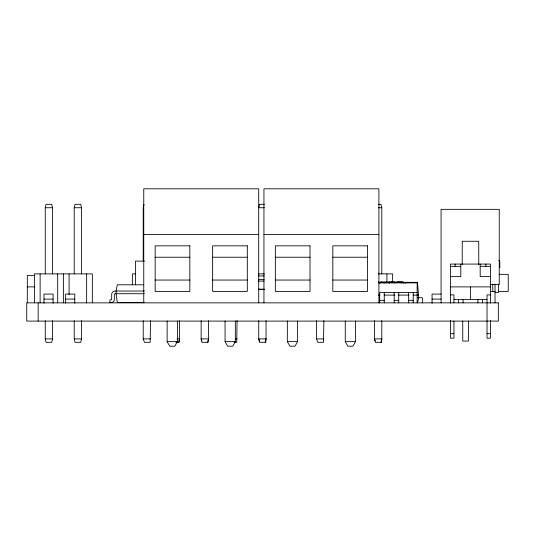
<?xml version="1.0" encoding="UTF-8"?>
<svg xmlns="http://www.w3.org/2000/svg" width="535" height="535" viewBox="0 0 535 535"><rect width="100%" height="100%" fill="white"/><g stroke="black" fill="none" stroke-linecap="round" stroke-linejoin="round"><path stroke-width="0.8" d="M150.516 320.692L150.168 342.313L144.47 342.313L143.213 338.896L143.213 320.692M237.072 320.692L236.731 342.313L234.29 342.313M323.862 320.692L323.521 342.313L317.817 342.313L316.56 338.896L316.56 320.692M45.248 273.887L45.248 207.74L46.05 204.316L51.748 204.316L52.55 207.74L52.55 273.887M74.218 273.887L74.218 207.74L75.014 204.316L80.718 204.316L81.514 207.74L81.514 273.887M52.55 320.692L52.55 338.896L51.748 342.313L46.05 342.313L45.248 338.896L45.248 320.692M81.514 320.692L81.514 338.896L80.718 342.313L75.014 342.313L74.218 338.896L74.218 320.692M144.009 204.316L143.213 207.74L143.213 261.481M178.683 342.313L179.479 338.896L179.479 320.692M207.647 342.313L208.449 338.896L208.449 320.692M265.24 342.313L266.042 338.896L266.042 320.692M381 342.313L381.796 338.896L381.796 320.692M417.501 302.857L418.724 297.721L417.501 282.326L378.278 282.326M177.399 321.007L177.399 341.631L174.831 346.192L169.702 346.192L167.134 341.631L167.134 321.007M235.333 321.007L235.333 341.631L232.765 346.192L227.636 346.192L225.068 341.631L225.068 321.007M297.594 321.007L297.594 341.631L295.026 346.192L289.89 346.192L287.328 341.631L287.328 321.007M355.528 321.007L355.528 341.631L352.96 346.192L347.83 346.192L345.262 341.631L345.262 321.007M264.43 204.316L259.542 204.316L258.739 207.74L264.417 207.74M378.553 204.316L381 204.316L381.796 207.74L381.796 273.887M45.248 207.74L52.55 207.74M74.218 207.74L81.514 207.74M378.553 207.74L381.796 207.74M143.755 234.424L258.713 234.424M263.949 234.424L378.907 234.424M155.157 257.235L189.831 257.235M212.636 257.235L247.31 257.235M275.351 257.235L310.019 257.235M332.83 257.235L367.498 257.235M144.584 261.113L135.422 261.113L135.422 284.74M450.53 266.356L460.795 266.356M480.183 266.356L490.448 266.356M135.636 273.887L132.379 273.887L132.379 284.647M258.398 273.887L264.417 273.887M378.145 273.887L392.63 273.887L392.63 282.166M499.155 274.341L508.25 274.341L508.25 291.448L498.326 291.448M34.808 275.485L27.312 275.485L27.312 302.857M258.646 275.94L264.384 275.94M450.53 276.622L460.795 276.622L460.795 264.076M490.448 276.622L480.183 276.622L480.183 264.076M258.699 279.364L264.19 279.364M155.157 280.046L189.831 280.046M212.636 280.046L247.31 280.046M275.351 280.046L310.019 280.046M332.83 280.046L367.498 280.046M258.305 281.069L264.143 281.069M378.278 281.985L379.054 282.326M380.666 281.985L386.571 281.985L386.571 282.326M378.619 282.554L380.071 282.895M380.719 282.554L384.591 282.554L384.591 282.895M390.182 282.554L394.295 282.554L394.295 282.895M400.04 282.554L395.104 282.554L395.104 282.895M378.619 282.895L417.153 282.895L417.153 302.857M490.113 284.607L499.242 284.607L499.242 209.339L441.074 209.339L441.074 302.857M143.795 284.794L117.305 284.794L116.108 291.033L116.108 293.708L117.305 302.623L143.928 302.623M27.312 286.887L34.708 286.887M450.53 286.887L490.448 286.887M258.338 289.167L264.19 289.167M258.699 289.622L264.404 289.622M144.336 291.033L114.751 291.06A3.571 3.571 0 0 0 111.675 294.136L111.654 299.607L109.889 299.948L109.889 302.623M490.214 291.448L495.022 291.448M417.153 292.591L379.689 292.591L379.689 302.857M495.022 292.591L498.439 292.591L498.439 284.118M144.336 293.708L115.219 293.708A0.889 0.889 0 0 0 114.329 294.598L114.329 299.058A3.15 3.15 0 0 1 111.206 302.623L109.869 302.623M441.194 294.069L432.066 294.069L432.066 303.198M417.206 294.872L418.724 294.872M450.53 294.872L453.947 294.872L453.947 302.77M490.448 294.872L487.024 294.872L487.024 338.207L490.448 338.207L490.448 320.445M378.332 295.099L379.99 295.099M384.13 295.099L394.89 295.099M398.201 295.099L408.961 295.099M413.1 295.099L417.153 295.099M417.206 297.721L422.376 297.721L422.376 302.857M43.97 299.092L53.092 299.092M65.638 299.092L74.766 299.092M432.066 299.092L441.194 299.092M453.947 299.433L487.024 299.433M379.689 300.342L384.25 300.342M394.175 300.342L398.736 300.342M408.653 300.342L413.214 300.342M450.53 333.646L453.947 333.646M487.024 333.646L490.448 333.646M45.248 338.896L52.55 338.896M74.218 338.896L81.514 338.896M143.213 338.896L150.516 338.896M177.045 338.896L179.479 338.896L179.138 342.313L175.881 342.313M235.453 338.896L237.072 338.896M316.56 338.896L323.862 338.896M167.134 341.631L177.399 341.631M225.068 341.631L235.333 341.631M287.328 341.631L297.594 341.631M345.262 341.631L355.528 341.631M498.887 260.491L499.81 261.796L499.81 267.5M375.249 340.942L374.5 338.896L374.5 320.692M259.742 341.631L258.739 338.896L258.739 320.692M201.902 340.942L201.147 338.896L201.147 320.692M495.022 284.118L495.022 302.857M492.742 284.179L492.742 291.769M490.448 303.124L490.448 264.076L450.53 264.076L450.53 303.124M485.88 264.076L485.88 266.356M482.463 299.433L482.463 302.857M478.758 264.491L478.758 241.272L462.22 241.272L462.22 264.491M477.902 299.433L477.902 302.857M470.486 286.887L470.486 299.433M468.446 321.04L468.446 341.062L462.748 341.062L462.748 321.04M463.076 299.433L463.076 302.857M458.515 299.433L458.515 302.857M455.091 264.076L455.091 266.356M453.947 321.127L453.947 338.207L450.53 338.207L450.53 320.445M413.214 292.591L413.214 302.857M408.653 292.591L408.653 302.857M406.56 282.895L406.56 282.554L400.989 282.554L400.989 282.895M405.751 282.554L405.751 282.895M405.383 282.554L405.383 282.895M404.072 282.554L404.072 282.895M403.758 282.554L403.758 282.895M403.55 282.554L403.55 282.895M403.423 282.326L403.423 281.985L396.154 281.985L396.154 282.326M402.26 281.985L402.26 282.326M402.186 282.554L402.186 282.895M401.852 282.554L401.852 282.895M401.471 281.985L401.471 282.326M401.15 281.985L401.15 282.326M400.501 281.985L400.501 282.326M399.819 281.985L399.819 282.326M399.077 281.985L399.077 282.326M398.736 292.591L398.736 302.857M398.481 281.985L398.481 282.326M398.16 281.985L398.16 282.326M397.371 281.985L397.371 282.326M395.332 282.326L395.332 281.985L387.895 281.985L387.895 282.326M394.255 281.985L394.255 282.326M394.175 292.591L394.175 302.857M393.76 281.985L393.76 282.326M393.426 282.554L393.426 282.895M392.015 281.985L392.015 282.326M391.593 281.985L391.593 282.326M391.312 281.985L391.312 282.326M389.54 282.895L389.54 282.554L385.528 282.554L385.528 282.895M389.5 281.985L389.5 282.326M389.052 281.985L389.052 282.326M388.724 282.554L388.724 282.895M386.932 273.887L386.932 282.848M386.491 281.985L386.491 282.326M384.324 282.554L384.324 282.895M384.25 292.591L384.25 302.857M383.481 282.554L383.481 282.895M381.094 281.985L381.094 282.326M381.007 281.985L381.007 282.326M380.753 282.554L380.753 282.895M379.395 282.554L379.395 282.895M378.907 302.857L378.907 188.808L263.949 188.808L263.949 302.857M258.713 302.857L258.713 188.808L143.755 188.808L143.755 302.857M92.314 302.857L92.348 273.887L34.414 273.887L34.414 302.857M86.65 273.887L86.65 302.857M74.766 303.198L74.766 294.069L65.638 294.069L65.638 303.198M69.082 273.887L69.082 294.578M63.384 273.887L63.384 302.857M57.68 273.887L57.68 302.857M53.092 303.198L53.092 294.069L43.97 294.069L43.97 303.198M40.118 273.887L40.118 302.857M38.152 302.857L38.152 321.1M208.449 338.896L208.108 342.313L201.949 342.313L201.147 338.896L208.449 338.896M266.042 338.896L265.701 342.313L259.542 342.313L258.739 338.896L266.042 338.896M381.796 338.896L381.455 342.313L375.296 342.313L374.5 338.896L381.796 338.896M189.831 245.833L155.157 245.833L155.157 291.448L189.831 291.448L189.831 245.833M247.31 245.833L212.636 245.833L212.636 291.448L247.31 291.448L247.31 245.833M310.019 245.833L275.351 245.833L275.351 291.448L310.019 291.448L310.019 245.833M367.498 245.833L332.83 245.833L332.83 291.448L367.498 291.448L367.498 245.833M498.326 302.857L26.75 302.857L26.75 321.1L498.326 321.1L498.326 302.857M389.406 282.895L389.406 282.554L389.36 282.895"/></g></svg>
